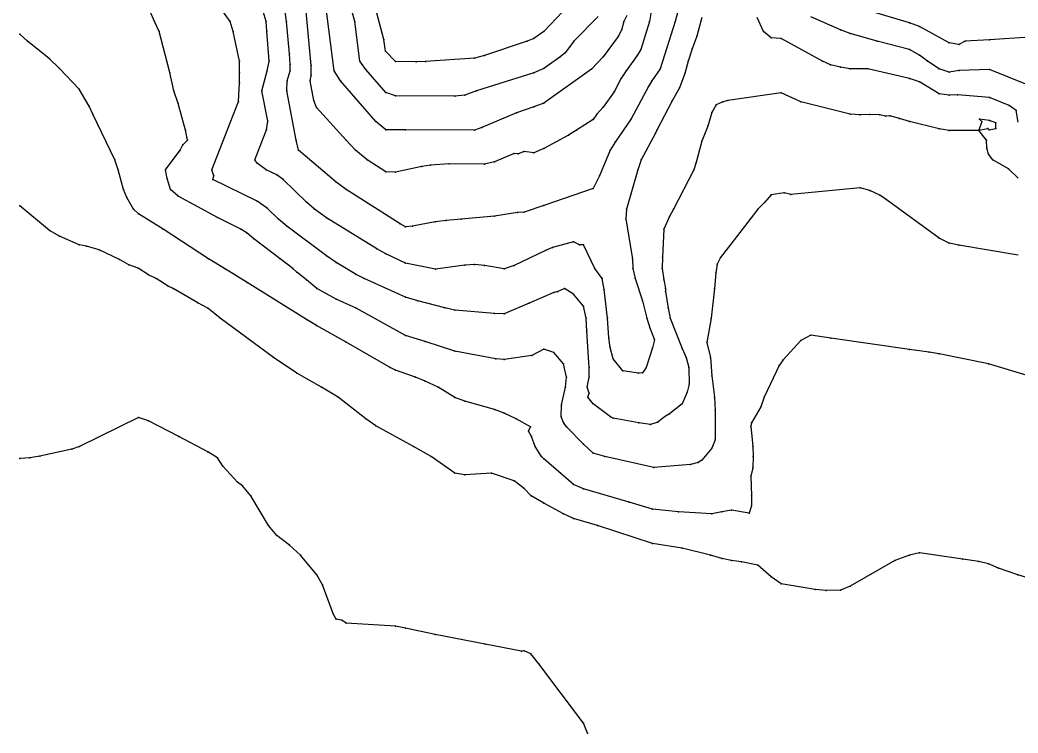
# Model space of a CAD drawing. Extents: x 4990 to 7010, y 3990 to 6010.
# Drawn here: x 4990 to 6000, y 3990 to 4712 of the extents above; entities that cross this region are included whole.
import ezdxf

# ---------------------------------------------------------------- set-up
doc = ezdxf.new("R2010")
doc.units = 0
doc.header["$MEASUREMENT"] = 0

msp = doc.modelspace()

# ---------------------------------------------------------------- linework, layer by layer
at = {"color": 7}
for points in [[(6000, 4551.431, 65), (5990, 4560.916, 65), (5974.182, 4570, 65), (5970, 4575.956, 65), (5968.099, 4581.901, 65), (5967.902, 4590, 65), (5960, 4599.813, 65), (5930.232, 4599.768, 65), (5920, 4601.288, 65), (5890, 4608.955, 65), (5880, 4612.042, 65), (5870, 4614.468, 65), (5865.738, 4614.262, 65), (5860, 4615.471, 65), (5850, 4615.773, 65), (5840, 4615.459, 65), (5830, 4616.298, 65), (5780, 4628.67, 65), (5760, 4637.97, 65), (5706.011, 4630, 65), (5701.208, 4628.792, 65), (5694.4, 4625.6, 65), (5690, 4618.081, 65), (5686.01, 4603.99, 65), (5680, 4588.795, 65), (5673.761, 4566.239, 65), (5671.706, 4560, 65), (5651.332, 4520, 65), (5647.216, 4512.784, 65), (5641.453, 4500, 65), (5640, 4471.398, 65), (5639.884, 4460.116, 65), (5641.285, 4448.715, 65), (5643.195, 4440, 65), (5643.042, 4436.958, 65), (5645.689, 4420, 65), (5647.673, 4410, 65), (5660, 4379.181, 65), (5663.909, 4370, 65), (5666.682, 4360, 65), (5667.072, 4342.928, 65), (5665.081, 4334.919, 65), (5660, 4323.049, 65), (5647.092, 4312.908, 65), (5641.96, 4310, 65), (5635.289, 4304.711, 65), (5627.856, 4302.144, 65), (5616.124, 4303.876, 65), (5590, 4308.594, 65), (5587.607, 4310, 65), (5570, 4323.071, 65), (5564.508, 4330, 65), (5566, 4334, 65), (5564.016, 4340, 65), (5565.835, 4350, 65), (5565.794, 4360, 65), (5563.403, 4396.597, 65), (5562.88, 4410, 65), (5560, 4422.132, 65), (5550, 4434.275, 65), (5540.866, 4440, 65), (5533.468, 4436.532, 65), (5530, 4435.966, 65), (5505.042, 4424.958, 65), (5480, 4414.283, 65), (5470, 4414.606, 65), (5430, 4418.012, 65), (5420, 4420.181, 65), (5392.602, 4427.398, 65), (5380, 4430.96, 65), (5338.144, 4450, 65), (5330, 4454.017, 65), (5310, 4466.026, 65), (5300, 4472.819, 65), (5260, 4503.066, 65), (5251.616, 4510, 65), (5240, 4521.292, 65), (5230, 4528.287, 65), (5185.231, 4550, 65), (5186.195, 4553.805, 65), (5184.139, 4560, 65), (5210.952, 4629.048, 65), (5211.985, 4648.015, 65), (5211.986, 4658.014, 65), (5212.276, 4670, 65), (5205.552, 4700, 65), (5202.512, 4710, 65), (5190, 4727.941, 65)], [(5603.936, 4716.064, 105), (5601.065, 4710, 105), (5598.579, 4701.421, 105), (5595.211, 4694.789, 105), (5580, 4674.401, 105), (5568.195, 4661.805, 105), (5520, 4627.478, 105), (5510, 4623.678, 105), (5492.341, 4617.659, 105), (5457.219, 4602.781, 105), (5449.922, 4600.078, 105), (5380, 4600.304, 105), (5360, 4600.46, 105), (5350, 4608.721, 105), (5314.29, 4650, 105), (5307.909, 4660, 105), (5298.682, 4731.318, 105)], [(5575.022, 4714.978, 115), (5550.374, 4690, 115), (5541.546, 4678.454, 115), (5536.061, 4673.939, 115), (5520, 4662.529, 115), (5510, 4658.21, 115), (5451.795, 4640, 115), (5440, 4635.609, 115), (5430, 4634.41, 115), (5370, 4634.889, 115), (5360, 4638.233, 115), (5340, 4661.353, 115), (5334.014, 4670, 115), (5328.634, 4710, 115), (5323.341, 4730, 115)], [(5539.175, 4720, 125), (5520, 4699.983, 125), (5510, 4692.898, 125), (5503.097, 4690, 125), (5460, 4675.789, 125), (5450, 4673.045, 125), (5400.367, 4669.633, 125), (5390.776, 4669.224, 125), (5370, 4669.404, 125), (5359.783, 4680, 125), (5358.163, 4691.837, 125), (5347.968, 4730, 125)], [(6000, 4473.701, 55), (5940, 4483.742, 55), (5930, 4485.62, 55), (5920, 4490.936, 55), (5866.199, 4530, 55), (5860, 4534.204, 55), (5850, 4538.972, 55), (5840, 4541.564, 55), (5770, 4535.065, 55), (5763.328, 4536.672, 55), (5750, 4534.556, 55), (5743.243, 4526.757, 55), (5736.496, 4520, 55), (5728.623, 4510, 55), (5698.816, 4471.184, 55), (5695.391, 4464.609, 55), (5694.13, 4455.87, 55), (5692.726, 4440, 55), (5689.267, 4410, 55), (5684.922, 4385.078, 55), (5688.755, 4370, 55), (5690, 4351.324, 55), (5692.646, 4330, 55), (5693.496, 4316.504, 55), (5693.323, 4286.677, 55), (5690, 4278.382, 55), (5680, 4266.134, 55), (5676.174, 4263.826, 55), (5668.273, 4261.727, 55), (5631.297, 4258.703, 55), (5581.593, 4270, 55), (5570, 4273.302, 55), (5560, 4282.357, 55), (5543.11, 4300, 55), (5540, 4304.285, 55), (5537.609, 4310, 55), (5537.936, 4322.064, 55), (5542.007, 4340, 55), (5542.863, 4350, 55), (5540, 4363.614, 55), (5530, 4374.979, 55), (5520, 4378.618, 55), (5507.995, 4372.005, 55), (5480, 4367.985, 55), (5471.306, 4368.694, 55), (5430, 4376.498, 55), (5400, 4386.104, 55), (5380, 4392.235, 55), (5330.228, 4420, 55), (5310, 4428.983, 55), (5290.255, 4440, 55), (5280, 4448.735, 55), (5270, 4456.236, 55), (5266.14, 4460, 55), (5253.214, 4470, 55), (5226.765, 4490, 55), (5220, 4495.932, 55), (5213.582, 4500, 55), (5190, 4511.874, 55), (5150, 4533.233, 55), (5142.373, 4540, 55), (5138.91, 4551.09, 55), (5137.26, 4560, 55), (5152.235, 4580, 55), (5154.771, 4585.229, 55), (5159.532, 4590, 55), (5157.645, 4600, 55), (5150, 4627.203, 55), (5145.639, 4640, 55), (5141.548, 4658.452, 55), (5130.927, 4700, 55), (5125.961, 4710, 55), (5121.799, 4720, 55)], [(5680, 4714.156, 75), (5674.785, 4695.215, 75), (5670, 4682.48, 75), (5666.06, 4670, 75), (5662.58, 4657.42, 75), (5657.19, 4642.81, 75), (5650, 4629.781, 75), (5634.344, 4600, 75), (5633.062, 4596.938, 75), (5618.485, 4570, 75), (5615.076, 4560, 75), (5603.584, 4520, 75), (5602.932, 4510, 75), (5609.771, 4470, 75), (5610.094, 4460, 75), (5612.279, 4450, 75), (5620, 4427.512, 75), (5624.336, 4410, 75), (5627.326, 4400, 75), (5631.947, 4388.053, 75), (5630.087, 4379.913, 75), (5623.687, 4360, 75), (5620, 4354.555, 75), (5615.795, 4354.205, 75), (5600, 4356.679, 75), (5590, 4368.644, 75), (5587.219, 4380, 75), (5585.623, 4390, 75), (5584.468, 4410, 75), (5581.092, 4438.908, 75), (5579.068, 4450, 75), (5571.701, 4460, 75), (5560, 4483.969, 75), (5556.061, 4483.939, 75), (5550, 4486.925, 75), (5528.713, 4481.287, 75), (5521.682, 4478.318, 75), (5490, 4463.253, 75), (5480, 4459.901, 75), (5460, 4463.094, 75), (5450, 4464.038, 75), (5440, 4463.415, 75), (5410.541, 4459.459, 75), (5380, 4465.611, 75), (5360, 4474.823, 75), (5350.922, 4480, 75), (5300, 4511.224, 75), (5288.129, 4520, 75), (5280, 4527.258, 75), (5256.398, 4550, 75), (5250, 4554.721, 75), (5239.116, 4560, 75), (5230, 4566.826, 75), (5227.741, 4570, 75), (5239.561, 4600.439, 75), (5240.668, 4609.332, 75), (5234.848, 4640, 75), (5240.143, 4660, 75), (5241.985, 4670, 75), (5239.9, 4700.1, 75), (5238.99, 4710, 75), (5235.958, 4720, 75)], [(5655.561, 4720, 85), (5652.875, 4710, 85), (5637.789, 4662.211, 85), (5629.197, 4650, 85), (5625.779, 4644.221, 85), (5608.503, 4611.497, 85), (5592.038, 4587.962, 85), (5587.267, 4580, 85), (5576.194, 4553.806, 85), (5570, 4541.195, 85), (5520, 4523.706, 85), (5500, 4517.029, 85), (5493.208, 4516.792, 85), (5470, 4513.206, 85), (5436.322, 4510, 85), (5421.257, 4508.743, 85), (5410, 4507.299, 85), (5386.995, 4503.005, 85), (5380, 4502.388, 85), (5374.567, 4505.433, 85), (5320, 4540.173, 85), (5310, 4547.382, 85), (5271.95, 4580, 85), (5269.583, 4590, 85), (5260.05, 4640, 85), (5260.382, 4650, 85), (5263.22, 4660, 85), (5263.336, 4666.664, 85), (5262.613, 4677.387, 85), (5259.693, 4710, 85), (5258.235, 4720, 85)], [(5628.437, 4720, 95), (5627.063, 4710, 95), (5618.17, 4681.83, 95), (5614.466, 4675.534, 95), (5603.272, 4660, 95), (5598.084, 4651.916, 95), (5591.049, 4638.951, 95), (5580, 4623.322, 95), (5573.709, 4616.291, 95), (5570, 4610.994, 95), (5553.125, 4600, 95), (5544.953, 4595.047, 95), (5520, 4581.606, 95), (5510, 4577.11, 95), (5500, 4578.367, 95), (5493.937, 4576.063, 95), (5490, 4576.408, 95), (5470, 4568.072, 95), (5460, 4565.777, 95), (5424.107, 4565.893, 95), (5405.269, 4564.731, 95), (5396.664, 4563.336, 95), (5370, 4557.702, 95), (5360, 4558.008, 95), (5341.278, 4570, 95), (5329.447, 4580, 95), (5319.865, 4590, 95), (5290, 4623.009, 95), (5287.197, 4630, 95), (5283.636, 4650, 95), (5284.695, 4655.305, 95), (5284.486, 4665.514, 95), (5279.476, 4720, 95)], [(6011.633, 4694.111, 95), (5970.884, 4691.564, 95), (5946.163, 4690.212, 95), (5940, 4686.85, 95), (5930, 4688.574, 95), (5900, 4704.902, 95), (5890, 4708.545, 95), (5840, 4723.633, 95)], [(6000, 4608.212, 75), (5997.999, 4620, 75), (5990.903, 4625.012, 75), (5970.884, 4632.988, 75), (5938.53, 4635.813, 75), (5930, 4635.553, 75), (5920, 4636.698, 75), (5900, 4648.862, 75), (5890, 4652.45, 75), (5847.76, 4662.24, 75), (5830, 4662.297, 75), (5820, 4663.809, 75), (5810, 4666.284, 75), (5801.785, 4670, 75), (5760, 4692.859, 75), (5750, 4693.67, 75), (5742.157, 4700, 75), (5735.896, 4714.104, 75)], [(6009.428, 4645.98, 85), (5970.884, 4661.639, 85), (5940.327, 4660.438, 85), (5930, 4658.648, 85), (5920, 4662.21, 85), (5908.125, 4670, 85), (5900, 4676.013, 85), (5890, 4681.553, 85), (5857.134, 4690, 85), (5830, 4697.808, 85), (5820, 4701.712, 85), (5790, 4714.729, 85)], [(6014.623, 4350, 45), (5970, 4363.632, 45), (5920, 4373.603, 45), (5910, 4375.368, 45), (5890, 4378.101, 45), (5810.305, 4389.695, 45), (5790, 4392.566, 45), (5780, 4387.371, 45), (5762.255, 4367.745, 45), (5758.133, 4361.867, 45), (5743.015, 4330, 45), (5739.436, 4320, 45), (5730, 4304.058, 45), (5729.474, 4300.526, 45), (5731.42, 4280, 45), (5731.874, 4270, 45), (5731.626, 4258.374, 45), (5729.385, 4250, 45), (5730.205, 4230, 45), (5730.036, 4220, 45), (5727.652, 4212.348, 45), (5710, 4215.573, 45), (5700, 4213.963, 45), (5690, 4211.754, 45), (5656.278, 4213.722, 45), (5630, 4216.468, 45), (5606.452, 4223.548, 45), (5560, 4236.97, 45), (5550, 4241.431, 45), (5520, 4267.43, 45), (5517.756, 4270, 45), (5511.407, 4280, 45), (5507.591, 4290, 45), (5504.605, 4295.395, 45), (5506.539, 4300, 45), (5491.979, 4308.021, 45), (5480, 4313.703, 45), (5470, 4317.479, 45), (5440, 4325.863, 45), (5430, 4329.406, 45), (5413.028, 4340, 45), (5400, 4346.145, 45), (5390.22, 4350, 45), (5370, 4357.057, 45), (5364.404, 4360, 45), (5320, 4385.651, 45), (5290, 4402.311, 45), (5280, 4408.462, 45), (5220, 4445.993, 45), (5196.813, 4460, 45), (5180.824, 4470, 45), (5134.903, 4500, 45), (5110, 4515.38, 45), (5104.79, 4520, 45), (5098.025, 4531.975, 45), (5094.654, 4540, 45), (5089.362, 4560, 45), (5086.139, 4570, 45), (5063.592, 4616.408, 45), (5060, 4624.338, 45), (5050, 4641.6, 45), (5030, 4662.411, 45), (5020, 4672.289, 45), (4997.72, 4690, 45), (4990, 4697.355, 45)], [(5960.114, 4600.152, 65), (5969.07, 4601.86, 65), (5970.604, 4600.49, 65), (5977.212, 4601.922, 65), (5977.419, 4607.502, 65), (5970.884, 4609.749, 65), (5960.912, 4611.307, 65), (5963.277, 4608.909, 65), (5960.114, 4600.152, 65)], [(6050, 4134.531, 35), (5999.556, 4150, 35), (5980, 4156.914, 35), (5970, 4161.374, 35), (5960, 4163.557, 35), (5943.908, 4166.092, 35), (5900, 4172.428, 35), (5890, 4170.062, 35), (5875.23, 4164.77, 35), (5830, 4138.508, 35), (5820, 4134.5, 35), (5805.808, 4134.192, 35), (5794.667, 4135.333, 35), (5760, 4140.955, 35), (5750, 4147.921, 35), (5736.598, 4160, 35), (5720, 4163.104, 35), (5710, 4164.512, 35), (5700, 4166.634, 35), (5688.495, 4170, 35), (5660, 4177.062, 35), (5630, 4181.873, 35), (5574.227, 4200, 35), (5550, 4207.079, 35), (5540, 4211.974, 35), (5520, 4222.497, 35), (5507.263, 4230, 35), (5500, 4237.588, 35), (5490, 4245.208, 35), (5466.972, 4253.028, 35), (5440, 4251.37, 35), (5430, 4253.048, 35), (5405.906, 4270, 35), (5388.136, 4280, 35), (5350, 4300.735, 35), (5340, 4307.964, 35), (5311.86, 4330, 35), (5294.947, 4340, 35), (5270, 4354.048, 35), (5246.507, 4370, 35), (5192.594, 4410, 35), (5180, 4419.911, 35), (5170, 4425.45, 35), (5145.114, 4440, 35), (5140, 4442.298, 35), (5127.739, 4450, 35), (5120, 4453.626, 35), (5109.594, 4460.406, 35), (5100, 4463.663, 35), (5090.684, 4469.316, 35), (5070, 4479.114, 35), (5057.323, 4482.677, 35), (5050, 4483.96, 35), (5030, 4492.757, 35), (5020, 4498.549, 35), (4990, 4523.425, 35)], [(5564.203, 3990, 25), (5560, 4000.05, 25), (5514.83, 4060, 25), (5507.021, 4070, 25), (5500, 4073.357, 25), (5497.289, 4072.711, 25), (5460.673, 4080, 25), (5410, 4089.64, 25), (5380, 4096.285, 25), (5370, 4098.024, 25), (5320, 4101.31, 25), (5315.813, 4104.188, 25), (5310, 4105.242, 25), (5307.353, 4110, 25), (5296.236, 4140, 25), (5290.245, 4150, 25), (5273.798, 4170, 25), (5262.654, 4180, 25), (5250, 4190.049, 25), (5241.337, 4200, 25), (5223.565, 4230, 25), (5215.273, 4240, 25), (5210, 4243.933, 25), (5195.351, 4260, 25), (5190, 4268.453, 25), (5180, 4274.564, 25), (5150.84, 4290, 25), (5120, 4305.815, 25), (5110, 4309.167, 25), (5050.376, 4280, 25), (5042.586, 4277.414, 25), (5010, 4270.135, 25), (5000, 4268.522, 25), (4990, 4267.872, 25)]]:
    msp.add_polyline3d(points, dxfattribs=at)
at = {"color": 254}
for p in [(5125.961, 4710, 55), (5202.512, 4710, 65), (5238.99, 4710, 75), (5259.693, 4710, 85), (5328.634, 4710, 115), (5601.065, 4710, 105), (5627.063, 4710, 95), (5652.875, 4710, 85), (5890, 4708.545, 95), (4990, 4697.355, 45), (5130.927, 4700, 55), (5205.552, 4700, 65), (5239.9, 4700.1, 75), (5520, 4699.983, 125), (5598.579, 4701.421, 105), (5742.157, 4700, 75), (5820, 4701.712, 85), (5830, 4697.808, 85), (5900, 4704.902, 95), (4997.72, 4690, 45), (5358.163, 4691.837, 125), (5503.097, 4690, 125), (5510, 4692.898, 125), (5550.374, 4690, 115), (5595.211, 4694.789, 105), (5674.785, 4695.215, 75), (5750, 4693.67, 75), (5760, 4692.859, 75), (5857.134, 4690, 85), (5930, 4688.574, 95), (5940, 4686.85, 95), (5946.163, 4690.212, 95), (5970.884, 4691.564, 95), (5262.613, 4677.387, 85), (5359.783, 4680, 125), (5460, 4675.789, 125), (5541.546, 4678.454, 115), (5614.466, 4675.534, 95), (5618.17, 4681.83, 95), (5670, 4682.48, 75), (5890, 4681.553, 85), (5900, 4676.013, 85), (5020, 4672.289, 45), (5212.276, 4670, 65), (5241.985, 4670, 75), (5263.336, 4666.664, 85), (5284.486, 4665.514, 95), (5334.014, 4670, 115), (5370, 4669.404, 125), (5390.776, 4669.224, 125), (5400.367, 4669.633, 125), (5450, 4673.045, 125), (5536.061, 4673.939, 115), (5580, 4674.401, 105), (5666.06, 4670, 75), (5801.785, 4670, 75), (5810, 4666.284, 75), (5908.125, 4670, 85), (5030, 4662.411, 45), (5141.548, 4658.452, 55), (5211.986, 4658.014, 65), (5240.143, 4660, 75), (5263.22, 4660, 85), (5284.695, 4655.305, 95), (5307.909, 4660, 105), (5340, 4661.353, 115), (5510, 4658.21, 115), (5520, 4662.529, 115), (5568.195, 4661.805, 105), (5603.272, 4660, 95), (5637.789, 4662.211, 85), (5662.58, 4657.42, 75), (5820, 4663.809, 75), (5830, 4662.297, 75), (5847.76, 4662.24, 75), (5920, 4662.21, 85), (5930, 4658.648, 85), (5940.327, 4660.438, 85), (5970.884, 4661.639, 85), (5211.985, 4648.015, 65), (5260.382, 4650, 85), (5283.636, 4650, 95), (5314.29, 4650, 105), (5598.084, 4651.916, 95), (5629.197, 4650, 85), (5890, 4652.45, 75), (5900, 4648.862, 75), (5050, 4641.6, 45), (5145.639, 4640, 55), (5234.848, 4640, 75), (5260.05, 4640, 85), (5360, 4638.233, 115), (5370, 4634.889, 115), (5440, 4635.609, 115), (5451.795, 4640, 115), (5591.049, 4638.951, 95), (5625.779, 4644.221, 85), (5657.19, 4642.81, 75), (5760, 4637.97, 65), (5920, 4636.698, 75), (5930, 4635.553, 75), (5938.53, 4635.813, 75), (5150, 4627.203, 55), (5210.952, 4629.048, 65), (5287.197, 4630, 95), (5430, 4634.41, 115), (5520, 4627.478, 105), (5650, 4629.781, 75), (5694.4, 4625.6, 65), (5701.208, 4628.792, 65), (5706.011, 4630, 65), (5780, 4628.67, 65), (5970.884, 4632.988, 75), (5990.903, 4625.012, 75), (5060, 4624.338, 45), (5063.592, 4616.408, 45), (5290, 4623.009, 95), (5492.341, 4617.659, 105), (5510, 4623.678, 105), (5573.709, 4616.291, 95), (5580, 4623.322, 95), (5690, 4618.081, 65), (5830, 4616.298, 65), (5840, 4615.459, 65), (5850, 4615.773, 65), (5860, 4615.471, 65), (5997.999, 4620, 75), (5240.668, 4609.332, 75), (5350, 4608.721, 105), (5570, 4610.994, 95), (5608.503, 4611.497, 85), (5865.738, 4614.262, 65), (5870, 4614.468, 65), (5880, 4612.042, 65), (5890, 4608.955, 65), (5960.912, 4611.307, 65), (5963.277, 4608.909, 65), (5970.884, 4609.749, 65), (5977.419, 4607.502, 65), (5157.645, 4600, 55), (5239.561, 4600.439, 75), (5360, 4600.46, 105), (5380, 4600.304, 105), (5449.922, 4600.078, 105), (5457.219, 4602.781, 105), (5544.953, 4595.047, 95), (5553.125, 4600, 95), (5633.062, 4596.938, 75), (5634.344, 4600, 75), (5686.01, 4603.99, 65), (5920, 4601.288, 65), (5930.232, 4599.768, 65), (5960, 4599.813, 65), (5960.114, 4600.152, 65), (5960.114, 4600.152, 65), (5969.07, 4601.86, 65), (5970.604, 4600.49, 65), (5977.212, 4601.922, 65), (5154.771, 4585.229, 55), (5159.532, 4590, 55), (5269.583, 4590, 85), (5319.865, 4590, 95), (5592.038, 4587.962, 85), (5680, 4588.795, 65), (5967.902, 4590, 65), (5152.235, 4580, 55), (5271.95, 4580, 85), (5329.447, 4580, 95), (5490, 4576.408, 95), (5493.937, 4576.063, 95), (5500, 4578.367, 95), (5510, 4577.11, 95), (5520, 4581.606, 95), (5587.267, 4580, 85), (5968.099, 4581.901, 65), (5970, 4575.956, 65), (5086.139, 4570, 45), (5227.741, 4570, 75), (5230, 4566.826, 75), (5341.278, 4570, 95), (5405.269, 4564.731, 95), (5424.107, 4565.893, 95), (5460, 4565.777, 95), (5470, 4568.072, 95), (5618.485, 4570, 75), (5673.761, 4566.239, 65), (5974.182, 4570, 65), (5089.362, 4560, 45), (5137.26, 4560, 55), (5184.139, 4560, 65), (5239.116, 4560, 75), (5250, 4554.721, 75), (5360, 4558.008, 95), (5370, 4557.702, 95), (5396.664, 4563.336, 95), (5615.076, 4560, 75), (5671.706, 4560, 65), (5990, 4560.916, 65), (5138.91, 4551.09, 55), (5185.231, 4550, 65), (5186.195, 4553.805, 65), (5256.398, 4550, 75), (5310, 4547.382, 85), (5576.194, 4553.806, 85), (5094.654, 4540, 45), (5142.373, 4540, 55), (5320, 4540.173, 85), (5570, 4541.195, 85), (5750, 4534.556, 55), (5763.328, 4536.672, 55), (5770, 4535.065, 55), (5840, 4541.564, 55), (5850, 4538.972, 55), (5860, 4534.204, 55), (5098.025, 4531.975, 45), (5150, 4533.233, 55), (5230, 4528.287, 65), (5280, 4527.258, 75), (5743.243, 4526.757, 55), (5866.199, 4530, 55), (4990, 4523.425, 35), (5104.79, 4520, 45), (5110, 4515.38, 45), (5240, 4521.292, 65), (5288.129, 4520, 75), (5493.208, 4516.792, 85), (5500, 4517.029, 85), (5520, 4523.706, 85), (5603.584, 4520, 75), (5651.332, 4520, 65), (5736.496, 4520, 55), (5190, 4511.874, 55), (5251.616, 4510, 65), (5300, 4511.224, 75), (5374.567, 4505.433, 85), (5410, 4507.299, 85), (5421.257, 4508.743, 85), (5436.322, 4510, 85), (5470, 4513.206, 85), (5602.932, 4510, 75), (5647.216, 4512.784, 65), (5728.623, 4510, 55), (5020, 4498.549, 35), (5134.903, 4500, 45), (5213.582, 4500, 55), (5220, 4495.932, 55), (5260, 4503.066, 65), (5380, 4502.388, 85), (5386.995, 4503.005, 85), (5641.453, 4500, 65), (5030, 4492.757, 35), (5050, 4483.96, 35), (5226.765, 4490, 55), (5550, 4486.925, 75), (5556.061, 4483.939, 75), (5560, 4483.969, 75), (5920, 4490.936, 55), (5930, 4485.62, 55), (5940, 4483.742, 55), (5057.323, 4482.677, 35), (5070, 4479.114, 35), (5350.922, 4480, 75), (5360, 4474.823, 75), (5521.682, 4478.318, 75), (5528.713, 4481.287, 75), (5090.684, 4469.316, 35), (5100, 4463.663, 35), (5180.824, 4470, 45), (5253.214, 4470, 55), (5300, 4472.819, 65), (5310, 4466.026, 65), (5380, 4465.611, 75), (5440, 4463.415, 75), (5450, 4464.038, 75), (5490, 4463.253, 75), (5609.771, 4470, 75), (5640, 4471.398, 65), (5695.391, 4464.609, 55), (5698.816, 4471.184, 55), (5109.594, 4460.406, 35), (5120, 4453.626, 35), (5196.813, 4460, 45), (5266.14, 4460, 55), (5270, 4456.236, 55), (5330, 4454.017, 65), (5410.541, 4459.459, 75), (5460, 4463.094, 75), (5480, 4459.901, 75), (5571.701, 4460, 75), (5610.094, 4460, 75), (5639.884, 4460.116, 65), (5694.13, 4455.87, 55), (5127.739, 4450, 35), (5220, 4445.993, 45), (5280, 4448.735, 55), (5338.144, 4450, 65), (5579.068, 4450, 75), (5612.279, 4450, 75), (5641.285, 4448.715, 65), (5140, 4442.298, 35), (5145.114, 4440, 35), (5290.255, 4440, 55), (5530, 4435.966, 65), (5533.468, 4436.532, 65), (5540.866, 4440, 65), (5550, 4434.275, 65), (5581.092, 4438.908, 75), (5643.042, 4436.958, 65), (5643.195, 4440, 65), (5692.726, 4440, 55), (5170, 4425.45, 35), (5310, 4428.983, 55), (5380, 4430.96, 65), (5392.602, 4427.398, 65), (5505.042, 4424.958, 65), (5620, 4427.512, 75), (5180, 4419.911, 35), (5330.228, 4420, 55), (5420, 4420.181, 65), (5430, 4418.012, 65), (5470, 4414.606, 65), (5480, 4414.283, 65), (5560, 4422.132, 65), (5645.689, 4420, 65), (5192.594, 4410, 35), (5280, 4408.462, 45), (5562.88, 4410, 65), (5584.468, 4410, 75), (5624.336, 4410, 75), (5647.673, 4410, 65), (5689.267, 4410, 55), (5290, 4402.311, 45), (5563.403, 4396.597, 65), (5627.326, 4400, 75), (5790, 4392.566, 45), (5320, 4385.651, 45), (5380, 4392.235, 55), (5400, 4386.104, 55), (5585.623, 4390, 75), (5631.947, 4388.053, 75), (5684.922, 4385.078, 55), (5780, 4387.371, 45), (5810.305, 4389.695, 45), (5430, 4376.498, 55), (5520, 4378.618, 55), (5530, 4374.979, 55), (5587.219, 4380, 75), (5630.087, 4379.913, 75), (5660, 4379.181, 65), (5890, 4378.101, 45), (5910, 4375.368, 45), (5920, 4373.603, 45), (5246.507, 4370, 35), (5471.306, 4368.694, 55), (5480, 4367.985, 55), (5507.995, 4372.005, 55), (5540, 4363.614, 55), (5590, 4368.644, 75), (5663.909, 4370, 65), (5688.755, 4370, 55), (5762.255, 4367.745, 45), (5970, 4363.632, 45), (5270, 4354.048, 35), (5364.404, 4360, 45), (5370, 4357.057, 45), (5565.794, 4360, 65), (5600, 4356.679, 75), (5615.795, 4354.205, 75), (5620, 4354.555, 75), (5623.687, 4360, 75), (5666.682, 4360, 65), (5758.133, 4361.867, 45), (5390.22, 4350, 45), (5400, 4346.145, 45), (5542.863, 4350, 55), (5565.835, 4350, 65), (5667.072, 4342.928, 65), (5690, 4351.324, 55), (5294.947, 4340, 35), (5413.028, 4340, 45), (5542.007, 4340, 55), (5564.016, 4340, 65), (5566, 4334, 65), (5665.081, 4334.919, 65), (5311.86, 4330, 35), (5430, 4329.406, 45), (5440, 4325.863, 45), (5537.936, 4322.064, 55), (5564.508, 4330, 65), (5570, 4323.071, 65), (5660, 4323.049, 65), (5692.646, 4330, 55), (5743.015, 4330, 45), (5470, 4317.479, 45), (5480, 4313.703, 45), (5647.092, 4312.908, 65), (5693.496, 4316.504, 55), (5739.436, 4320, 45), (5110, 4309.167, 25), (5120, 4305.815, 25), (5340, 4307.964, 35), (5491.979, 4308.021, 45), (5537.609, 4310, 55), (5540, 4304.285, 55), (5587.607, 4310, 65), (5590, 4308.594, 65), (5616.124, 4303.876, 65), (5627.856, 4302.144, 65), (5635.289, 4304.711, 65), (5641.96, 4310, 65), (5730, 4304.058, 45), (5350, 4300.735, 35), (5504.605, 4295.395, 45), (5506.539, 4300, 45), (5543.11, 4300, 55), (5729.474, 4300.526, 45), (5150.84, 4290, 25), (5507.591, 4290, 45), (5560, 4282.357, 55), (5693.323, 4286.677, 55), (5042.586, 4277.414, 25), (5050.376, 4280, 25), (5180, 4274.564, 25), (5388.136, 4280, 35), (5511.407, 4280, 45), (5570, 4273.302, 55), (5690, 4278.382, 55), (5731.42, 4280, 45), (4990, 4267.872, 25), (5000, 4268.522, 25), (5010, 4270.135, 25), (5190, 4268.453, 25), (5405.906, 4270, 35), (5517.756, 4270, 45), (5520, 4267.43, 45), (5581.593, 4270, 55), (5668.273, 4261.727, 55), (5676.174, 4263.826, 55), (5680, 4266.134, 55), (5731.874, 4270, 45), (5195.351, 4260, 25), (5430, 4253.048, 35), (5440, 4251.37, 35), (5466.972, 4253.028, 35), (5631.297, 4258.703, 55), (5731.626, 4258.374, 45), (5210, 4243.933, 25), (5490, 4245.208, 35), (5550, 4241.431, 45), (5729.385, 4250, 45), (5215.273, 4240, 25), (5500, 4237.588, 35), (5560, 4236.97, 45), (5223.565, 4230, 25), (5507.263, 4230, 35), (5520, 4222.497, 35), (5606.452, 4223.548, 45), (5730.205, 4230, 45), (5540, 4211.974, 35), (5630, 4216.468, 45), (5656.278, 4213.722, 45), (5690, 4211.754, 45), (5700, 4213.963, 45), (5710, 4215.573, 45), (5727.652, 4212.348, 45), (5730.036, 4220, 45), (5550, 4207.079, 35), (5241.337, 4200, 25), (5574.227, 4200, 35), (5250, 4190.049, 25), (5630, 4181.873, 35), (5262.654, 4180, 25), (5660, 4177.062, 35), (5900, 4172.428, 35), (5273.798, 4170, 25), (5688.495, 4170, 35), (5700, 4166.634, 35), (5710, 4164.512, 35), (5720, 4163.104, 35), (5875.23, 4164.77, 35), (5890, 4170.062, 35), (5943.908, 4166.092, 35), (5960, 4163.557, 35), (5970, 4161.374, 35), (5736.598, 4160, 35), (5980, 4156.914, 35), (5290.245, 4150, 25), (5750, 4147.921, 35), (5760, 4140.955, 35), (5999.556, 4150, 35), (5296.236, 4140, 25), (5794.667, 4135.333, 35), (5805.808, 4134.192, 35), (5820, 4134.5, 35), (5830, 4138.508, 35), (5307.353, 4110, 25), (5310, 4105.242, 25), (5315.813, 4104.188, 25), (5320, 4101.31, 25), (5370, 4098.024, 25), (5380, 4096.285, 25), (5410, 4089.64, 25), (5460.673, 4080, 25), (5497.289, 4072.711, 25), (5500, 4073.357, 25), (5507.021, 4070, 25), (5514.83, 4060, 25), (5560, 4000.05, 25), (5564.203, 3990, 25)]:
    msp.add_point(p, dxfattribs=at)

doc.saveas('drawing.dxf')
